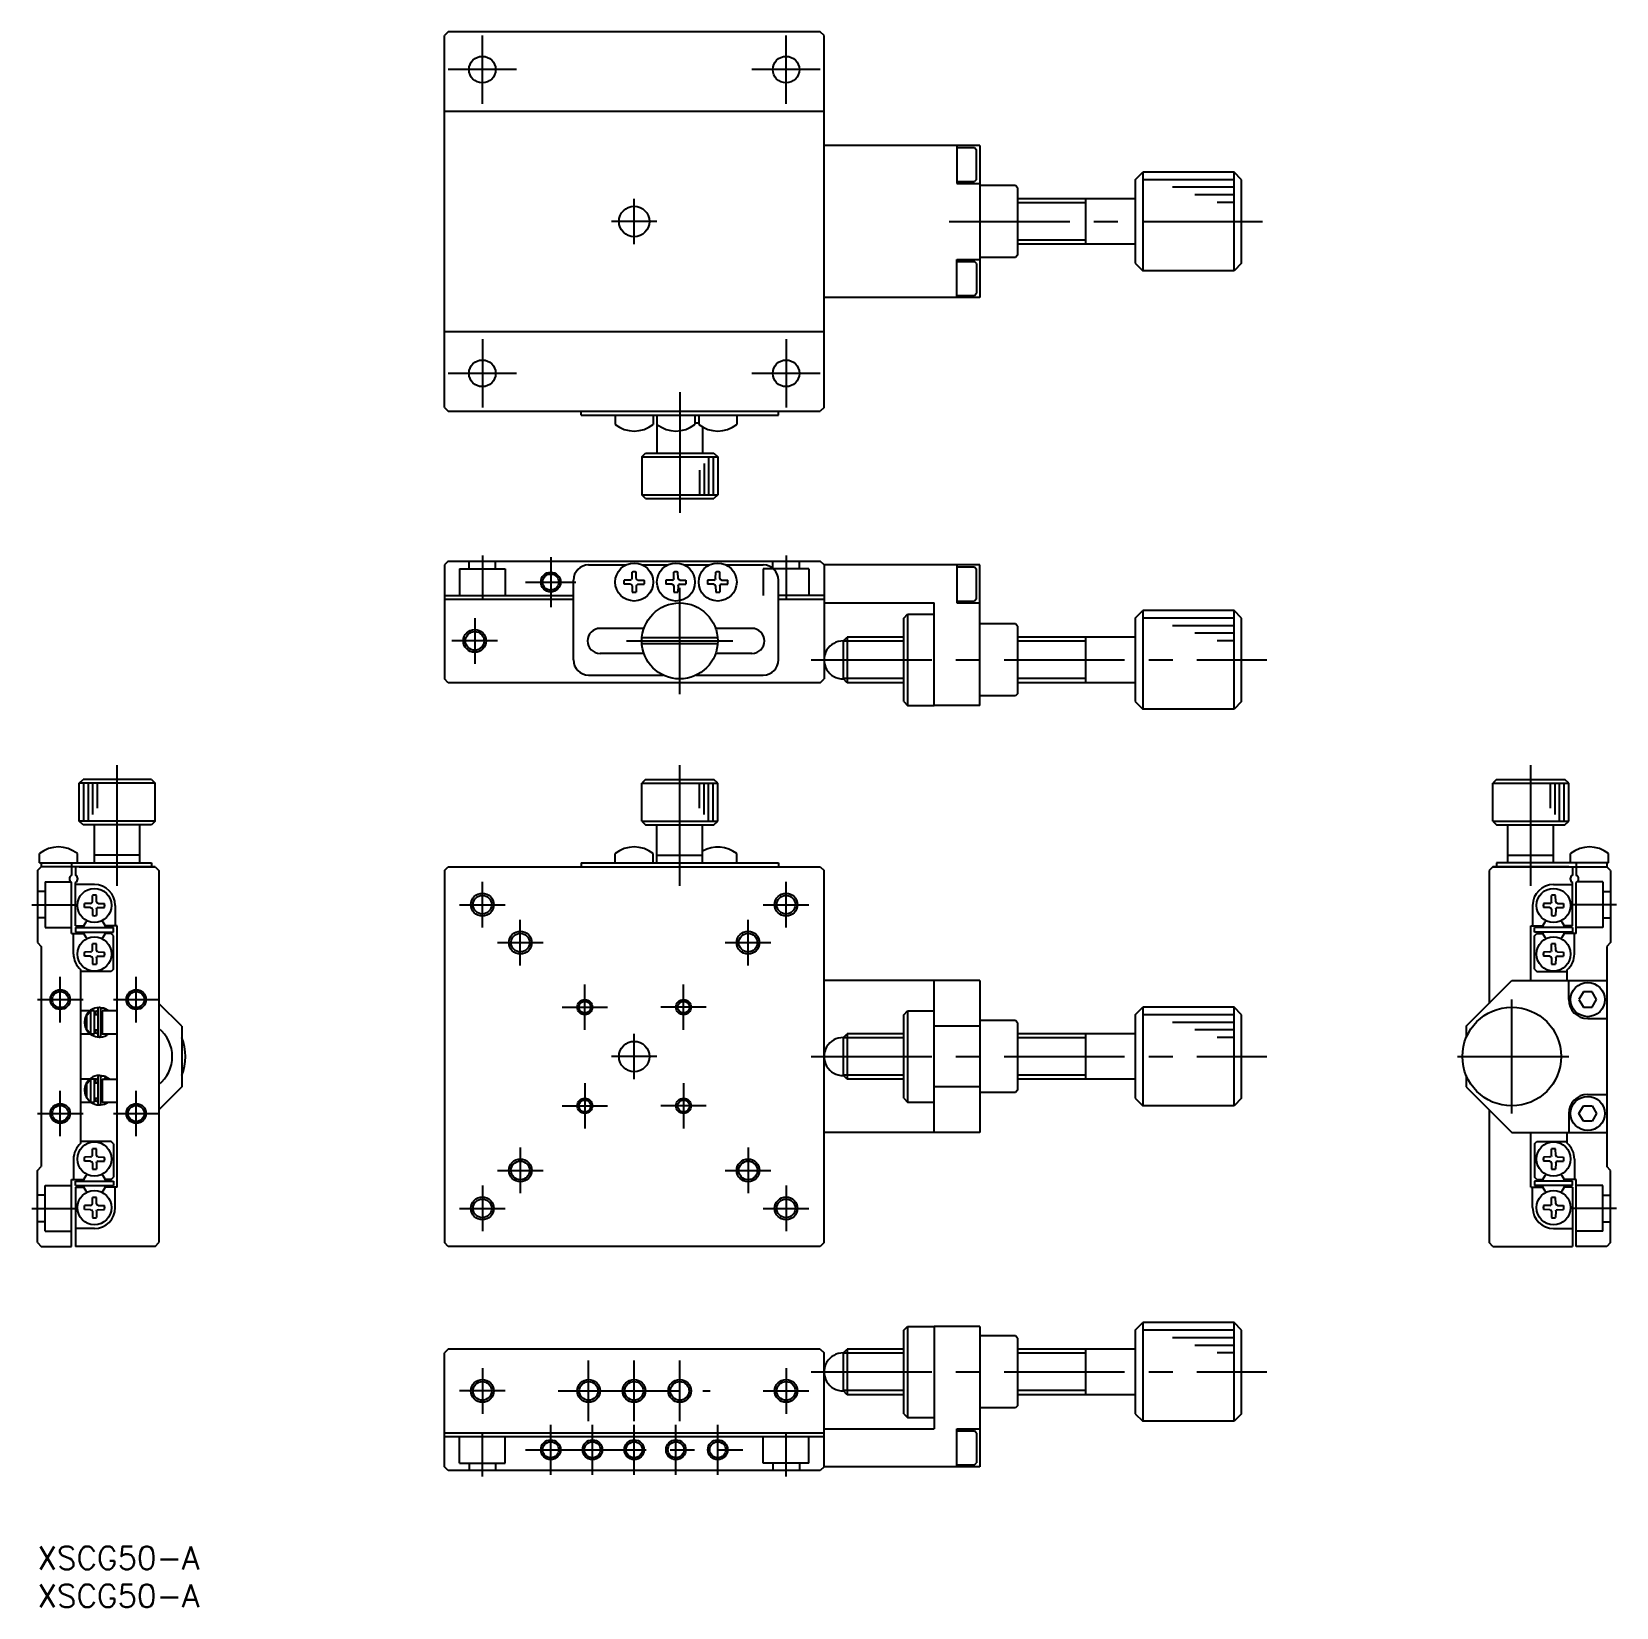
# Model space of a CAD drawing. Extents: x -1 to 208, y -8 to 200.
import ezdxf

# ---------------------------------------------------------------- set-up
doc = ezdxf.new("R2010")
doc.units = 0
doc.header["$LTSCALE"] = 0.5
doc.linetypes.add('CENTER', pattern=[50.8, 31.75, -6.35, 6.35, -6.35])
doc.linetypes.add('DASHED', pattern=[19.05, 12.7, -6.35])
for name, color, linetype in [('MSM_CENTER', 1, 'CENTER'), ('MSM_CONTINUOUS', 7, 'CONTINUOUS'), ('MSM_DASHED', 4, 'DASHED'), ('MSM_NARROW', 5, 'CONTINUOUS'), ('MSM_PART_NUMBER', 7, 'CONTINUOUS')]:
    doc.layers.add(name, color=color, linetype=linetype)
doc.styles.get("Standard").update_dxf_attribs({"font": 'txt.shx', "height": 3, "bigfont": 'bigfont.shx'})

# ---------------------------------------------------------------- blocks, each defined once
blk = doc.blocks.new('*U2')
at = {"layer": 'MSM_PART_NUMBER'}
blk.add_text('XSCG50-A', height=3, dxfattribs=at).set_placement((0, -3))
blk = doc.blocks.new('*U3')
at = {"layer": 'MSM_PART_NUMBER'}
blk.add_text('XSCG50-A', height=3, dxfattribs=at).set_placement((0, -8))

msp = doc.modelspace()

# ---------------------------------------------------------------- linework, layer by layer
at = {"layer": 'MSM_CENTER'}
for p, q in [((58.59, 190.02), (58.59, 199.02)), ((98.59, 190.02), (98.59, 199.02)), ((63.09, 194.52), (54.09, 194.52)), ((103.09, 194.52), (94.09, 194.52)), ((78.59, 171.52), (78.59, 177.52)), ((81.59, 174.52), (75.59, 174.52)), ((120.08, 174.52), (161.9, 174.52)), ((58.59, 159.02), (58.59, 150.02)), ((98.59, 159.02), (98.59, 150.02)), ((63.09, 154.52), (54.09, 154.52)), ((103.09, 154.52), (94.09, 154.52)), ((84.59, 152.04), (84.59, 134.15)), ((58.59, 130.54), (58.59, 124.79)), ((67.59, 130.33), (67.59, 123.73)), ((98.59, 130.54), (98.59, 124.79)), ((64.29, 127.03), (70.89, 127.03)), ((84.59, 112.28), (84.59, 126.28)), ((57.59, 122.28), (57.59, 116.28)), ((60.59, 119.28), (54.59, 119.28)), ((77.59, 119.28), (91.59, 119.28)), ((101.9, 116.78), (161.9, 116.78)), ((10.5, 87.02), (10.5, 104.91)), ((84.59, 87.02), (84.59, 104.91)), ((196.67, 87.02), (196.67, 104.91)), ((58.59, 81.54), (58.59, 87.54)), ((98.59, 81.54), (98.59, 87.54)), ((-0.76, 84.54), (4.98, 84.54)), ((55.59, 84.54), (61.59, 84.54)), ((95.59, 84.54), (101.59, 84.54)), ((207.94, 84.54), (202.19, 84.54)), ((63.59, 76.54), (63.59, 82.54)), ((93.59, 76.54), (93.59, 82.54)), ((60.59, 79.54), (66.59, 79.54)), ((90.59, 79.54), (96.59, 79.54)), ((3, 69.04), (3, 75.04)), ((13, 69.04), (13, 75.04)), ((72.09, 68.04), (72.09, 74.04)), ((85.09, 68.04), (85.09, 74.04)), ((0, 72.04), (6, 72.04)), ((10, 72.04), (16, 72.04)), ((69.09, 71.04), (75.09, 71.04)), ((88.09, 71.04), (82.09, 71.04)), ((194.17, 57.02), (194.17, 72.07)), ((78.59, 61.54), (78.59, 67.54)), ((81.59, 64.54), (75.59, 64.54)), ((101.9, 64.54), (161.9, 64.54)), ((187.03, 64.54), (201.68, 64.54)), ((72.09, 61.04), (72.09, 55.04)), ((85.09, 61.04), (85.09, 55.04)), ((3, 54.04), (3, 60.04)), ((13, 54.04), (13, 60.04)), ((0, 57.04), (6, 57.04)), ((10, 57.04), (16, 57.04)), ((69.09, 58.04), (75.09, 58.04)), ((88.09, 58.04), (82.09, 58.04)), ((63.59, 52.54), (63.59, 46.54)), ((93.59, 52.54), (93.59, 46.54)), ((60.59, 49.54), (66.59, 49.54)), ((90.59, 49.54), (96.59, 49.54)), ((58.59, 47.54), (58.59, 41.54)), ((98.59, 47.54), (98.59, 41.54)), ((-0.76, 44.54), (4.98, 44.54)), ((55.59, 44.54), (61.59, 44.54)), ((95.59, 44.54), (101.59, 44.54)), ((207.94, 44.54), (202.19, 44.54)), ((58.59, 23.5), (58.59, 17.5)), ((72.59, 16.5), (72.59, 24.5)), ((78.59, 16.5), (78.59, 24.5)), ((84.59, 16.5), (84.59, 24.5)), ((98.59, 23.5), (98.59, 17.5)), ((101.9, 23), (161.9, 23)), ((61.59, 20.5), (55.59, 20.5)), ((68.59, 20.5), (88.59, 20.5)), ((95.59, 20.5), (101.59, 20.5)), ((58.59, 9.24), (58.59, 14.98)), ((67.59, 9.45), (67.59, 16.05)), ((73.09, 9.45), (73.09, 16.05)), ((78.59, 9.45), (78.59, 16.05)), ((84.09, 9.45), (84.09, 16.05)), ((89.59, 9.45), (89.59, 16.05)), ((98.59, 9.24), (98.59, 14.98)), ((64.29, 12.75), (92.89, 12.75))]:
    msp.add_line(p, q, dxfattribs=at)
at = {"layer": 'MSM_CONTINUOUS'}
for p, q in [((54.09, 199.52), (53.59, 199.02)), ((53.59, 150.02), (53.59, 199.02)), ((103.09, 199.52), (54.09, 199.52)), ((103.59, 199.02), (103.09, 199.52)), ((103.59, 150.02), (103.59, 199.02)), ((103.59, 189.02), (53.59, 189.02)), ((124.09, 184.52), (103.59, 184.52)), ((121.09, 184.52), (121.09, 179.52)), ((121.09, 184.27), (123.39, 184.27)), ((123.39, 184.27), (123.69, 183.97)), ((123.69, 180.07), (123.69, 183.97)), ((124.09, 184.52), (124.09, 164.52)), ((121.09, 179.77), (123.39, 179.77)), ((121.09, 179.52), (124.09, 179.52)), ((123.69, 180.07), (123.39, 179.77)), ((144.59, 180.02), (145.59, 181.02)), ((144.59, 180.02), (144.59, 169.02)), ((157.59, 181.02), (145.59, 181.02)), ((145.59, 181.02), (145.59, 168.02)), ((157.59, 168.02), (157.59, 181.02)), ((158.59, 180.02), (157.59, 181.02)), ((158.59, 169.02), (158.59, 180.02)), ((128.79, 179.27), (124.09, 179.27)), ((129.09, 178.97), (128.79, 179.27)), ((129.09, 178.97), (129.09, 170.07)), ((144.59, 177.52), (129.09, 177.52)), ((138.09, 171.52), (138.09, 177.52)), ((144.59, 171.52), (129.09, 171.52)), ((121.09, 164.52), (121.09, 169.52)), ((121.09, 169.52), (124.09, 169.52)), ((121.09, 169.27), (123.39, 169.27)), ((123.69, 168.97), (123.39, 169.27)), ((128.79, 169.77), (124.09, 169.77)), ((129.09, 170.07), (128.79, 169.77)), ((123.69, 168.97), (123.69, 165.07)), ((144.59, 169.02), (145.59, 168.02)), ((157.59, 168.02), (145.59, 168.02)), ((158.59, 169.02), (157.59, 168.02)), ((123.39, 164.77), (123.69, 165.07)), ((124.09, 164.52), (103.59, 164.52)), ((121.09, 164.77), (123.39, 164.77)), ((53.59, 160.02), (103.59, 160.02)), ((53.59, 150.02), (54.09, 149.52)), ((54.09, 149.52), (103.09, 149.52)), ((71.59, 149.02), (71.59, 149.52)), ((71.59, 149.02), (97.59, 149.02)), ((76.09, 149.02), (76.09, 147.79)), ((81.09, 149.02), (81.09, 147.79)), ((81.59, 149.02), (81.59, 144.02)), ((81.59, 149.02), (81.59, 147.79)), ((86.59, 149.02), (86.59, 147.79)), ((87.09, 149.02), (87.09, 147.79)), ((92.09, 149.02), (92.09, 147.79)), ((97.59, 149.02), (97.59, 149.52)), ((103.59, 150.02), (103.09, 149.52)), ((86.59, 148.02), (87.09, 148.02)), ((87.59, 147.45), (87.59, 144.02)), ((79.59, 143.52), (80.09, 144.02)), ((80.09, 144.02), (89.09, 144.02)), ((89.09, 144.02), (89.59, 143.52)), ((79.59, 143.52), (79.59, 138.52)), ((79.59, 143.52), (89.59, 143.52)), ((89.59, 143.52), (89.59, 138.52)), ((79.59, 138.52), (89.59, 138.52)), ((80.09, 138.02), (79.59, 138.52)), ((80.09, 138.02), (89.09, 138.02)), ((89.59, 138.52), (89.09, 138.02)), ((54.09, 129.78), (53.59, 129.28)), ((54.09, 129.78), (103.07, 129.78)), ((103.59, 129.28), (103.09, 129.78)), ((53.59, 129.28), (53.59, 114.28)), ((72.59, 129.28), (77.5, 129.28)), ((78.09, 127.3), (78.25, 127.37)), ((78.31, 127.51), (78.25, 127.37)), ((78.31, 127.51), (78.33, 128.35)), ((78.86, 127.51), (78.85, 128.35)), ((78.86, 127.51), (78.92, 127.37)), ((79.09, 127.3), (78.92, 127.37)), ((79.68, 129.28), (83, 129.28)), ((83.59, 127.3), (83.75, 127.37)), ((83.81, 127.51), (83.75, 127.37)), ((83.81, 127.51), (83.83, 128.35)), ((84.36, 127.51), (84.35, 128.35)), ((84.36, 127.51), (84.42, 127.37)), ((84.59, 127.3), (84.42, 127.37)), ((85.18, 129.28), (88.5, 129.28)), ((89.09, 127.3), (89.25, 127.37)), ((89.31, 127.51), (89.25, 127.37)), ((89.31, 127.51), (89.33, 128.35)), ((89.86, 127.51), (89.85, 128.35)), ((89.86, 127.51), (89.92, 127.37)), ((90.09, 127.3), (89.92, 127.37)), ((90.68, 129.28), (95.59, 129.28)), ((124.09, 129.28), (103.59, 129.28)), ((103.59, 129.28), (103.59, 114.28)), ((121.09, 129.28), (121.09, 124.28)), ((121.09, 129.03), (123.39, 129.03)), ((123.39, 129.03), (123.69, 128.73)), ((123.69, 124.83), (123.69, 128.73)), ((124.09, 110.78), (124.09, 129.28)), ((53.59, 125.28), (70.59, 125.28)), ((70.59, 116.78), (70.59, 127.28)), ((78.09, 127.3), (77.26, 127.29)), ((78.09, 126.75), (77.26, 126.77)), ((78.09, 126.75), (78.25, 126.68)), ((78.31, 126.54), (78.25, 126.68)), ((78.31, 126.54), (78.33, 125.7)), ((78.86, 126.54), (78.85, 125.7)), ((78.86, 126.54), (78.92, 126.68)), ((79.09, 126.75), (78.92, 126.68)), ((79.09, 127.3), (79.91, 127.29)), ((79.09, 126.75), (79.91, 126.77)), ((83.59, 127.3), (82.76, 127.29)), ((83.59, 126.75), (82.76, 126.77)), ((83.59, 126.75), (83.75, 126.68)), ((83.81, 126.54), (83.75, 126.68)), ((83.81, 126.54), (83.83, 125.7)), ((84.36, 126.54), (84.35, 125.7)), ((84.36, 126.54), (84.42, 126.68)), ((84.59, 126.75), (84.42, 126.68)), ((84.59, 127.3), (85.41, 127.29)), ((84.59, 126.75), (85.41, 126.77)), ((89.09, 127.3), (88.26, 127.29)), ((89.09, 126.75), (88.26, 126.77)), ((89.09, 126.75), (89.25, 126.68)), ((89.31, 126.54), (89.25, 126.68)), ((89.31, 126.54), (89.33, 125.7)), ((89.86, 126.54), (89.85, 125.7)), ((89.86, 126.54), (89.92, 126.68)), ((90.09, 126.75), (89.92, 126.68)), ((90.09, 127.3), (90.91, 127.29)), ((90.09, 126.75), (90.91, 126.77)), ((97.59, 116.78), (97.59, 127.28)), ((103.59, 125.28), (97.59, 125.28)), ((53.59, 124.78), (70.59, 124.78)), ((97.59, 124.78), (103.59, 124.78)), ((103.59, 124.28), (118.09, 124.28)), ((118.09, 110.78), (118.09, 124.28)), ((121.09, 124.53), (123.39, 124.53)), ((121.09, 124.28), (124.09, 124.28)), ((123.69, 124.83), (123.39, 124.53)), ((144.59, 122.28), (145.59, 123.28)), ((157.59, 123.28), (145.59, 123.28)), ((145.59, 123.28), (145.59, 110.28)), ((157.59, 110.28), (157.59, 123.28)), ((158.59, 122.28), (157.59, 123.28)), ((114.09, 122.28), (114.59, 122.78)), ((114.09, 111.28), (114.09, 122.28)), ((114.59, 122.78), (114.59, 110.78)), ((114.59, 122.78), (118.09, 122.78)), ((128.79, 121.53), (124.09, 121.53)), ((129.09, 121.23), (128.79, 121.53)), ((129.09, 121.23), (129.09, 112.33)), ((144.59, 122.28), (144.59, 111.28)), ((158.59, 111.28), (158.59, 122.28)), ((79.94, 120.93), (74.09, 120.93)), ((89.57, 119.68), (79.6, 119.68)), ((94.09, 120.93), (89.23, 120.93)), ((106.09, 119.23), (106.63, 119.78)), ((106.09, 119.23), (106.09, 114.32)), ((106.63, 119.78), (106.63, 113.78)), ((114.09, 119.78), (106.63, 119.78)), ((144.59, 119.78), (129.09, 119.78)), ((138.09, 113.78), (138.09, 119.78)), ((79.8, 117.63), (74.09, 117.63)), ((89.57, 118.88), (79.6, 118.88)), ((94.09, 117.63), (89.37, 117.63)), ((54.09, 113.78), (53.59, 114.28)), ((103.09, 113.78), (54.09, 113.78)), ((72.59, 114.78), (82.41, 114.78)), ((86.77, 114.78), (95.59, 114.78)), ((103.09, 113.78), (103.59, 114.28)), ((106.63, 113.78), (106.09, 114.32)), ((114.09, 113.78), (106.63, 113.78)), ((144.59, 113.78), (129.09, 113.78)), ((114.09, 111.28), (114.59, 110.78)), ((114.59, 110.78), (118.09, 110.78)), ((124.09, 110.78), (118.09, 110.78)), ((128.79, 112.03), (124.09, 112.03)), ((129.09, 112.33), (128.79, 112.03)), ((144.59, 111.28), (145.59, 110.28)), ((158.59, 111.28), (157.59, 110.28)), ((157.59, 110.28), (145.59, 110.28)), ((5.5, 100.54), (6, 101.04)), ((15.5, 100.54), (5.5, 100.54)), ((5.5, 95.54), (5.5, 100.54)), ((15, 101.04), (6, 101.04)), ((15, 101.04), (15.5, 100.54)), ((15.5, 95.54), (15.5, 100.54)), ((80.09, 101.04), (79.59, 100.54)), ((79.59, 100.54), (89.59, 100.54)), ((79.59, 95.54), (79.59, 100.54)), ((80.09, 101.04), (89.09, 101.04)), ((89.59, 100.54), (89.09, 101.04)), ((89.59, 95.54), (89.59, 100.54)), ((192.17, 101.04), (191.67, 100.54)), ((191.67, 100.54), (201.67, 100.54)), ((191.67, 95.54), (191.67, 100.54)), ((192.17, 101.04), (201.17, 101.04)), ((201.67, 100.54), (201.17, 101.04)), ((201.67, 95.54), (201.67, 100.54)), ((15.5, 95.54), (5.5, 95.54)), ((6, 95.04), (5.5, 95.54)), ((15, 95.04), (6, 95.04)), ((7.5, 90.04), (7.5, 95.04)), ((13.5, 90.04), (13.5, 95.04)), ((15.5, 95.54), (15, 95.04)), ((79.59, 95.54), (89.59, 95.54)), ((79.59, 95.54), (80.09, 95.04)), ((80.09, 95.04), (89.09, 95.04)), ((81.59, 90.04), (81.59, 95.04)), ((87.59, 90.04), (87.59, 95.04)), ((89.09, 95.04), (89.59, 95.54)), ((191.67, 95.54), (201.67, 95.54)), ((191.67, 95.54), (192.17, 95.04)), ((192.17, 95.04), (201.17, 95.04)), ((193.67, 90.04), (193.67, 95.04)), ((199.67, 90.04), (199.67, 95.04)), ((201.17, 95.04), (201.67, 95.54)), ((0.25, 90.04), (0.25, 91.26)), ((0.25, 90.04), (15, 90.04)), ((0.5, 90.04), (0.5, 89.54)), ((4.5, 90.04), (4.5, 88.4)), ((5.25, 90.04), (5.25, 91.26)), ((13.5, 91.04), (7.5, 91.04)), ((15, 90.04), (15, 89.54)), ((71.59, 90.04), (97.59, 90.04)), ((71.59, 90.04), (71.59, 89.54)), ((76.09, 90.04), (76.09, 91.26)), ((81.09, 90.04), (81.09, 91.26)), ((81.59, 91.04), (87.59, 91.04)), ((92.09, 90.04), (92.09, 91.26)), ((97.59, 90.04), (97.59, 89.54)), ((206.92, 90.04), (192.17, 90.04)), ((192.17, 90.04), (192.17, 89.54)), ((193.67, 91.04), (199.67, 91.04)), ((201.92, 90.04), (201.92, 91.26)), ((202.67, 90.04), (202.67, 88.4)), ((206.67, 90.04), (206.67, 89.54)), ((206.92, 90.04), (206.92, 91.26)), ((0, 89.04), (0.5, 89.54)), ((0, 89.04), (0, 79.54)), ((4.5, 89.54), (0.5, 89.54)), ((15.5, 89.54), (4.5, 89.54)), ((5, 89.54), (5, 88.4)), ((5.5, 89.54), (15.5, 89.54)), ((15.5, 89.54), (16, 89.04)), ((16, 89.04), (16, 40.04)), ((53.59, 89.04), (54.09, 89.54)), ((53.59, 89.04), (53.59, 40.04)), ((54.09, 89.54), (103.09, 89.54)), ((103.09, 89.54), (103.59, 89.04)), ((103.59, 40.04), (103.59, 89.04)), ((191.67, 89.54), (191.17, 89.04)), ((191.17, 89.04), (191.17, 71.54)), ((191.67, 89.54), (202.67, 89.54)), ((201.67, 89.54), (191.67, 89.54)), ((202.17, 89.54), (202.17, 88.4)), ((202.67, 89.54), (206.67, 89.54)), ((207.17, 89.04), (206.67, 89.54)), ((207.17, 89.04), (207.17, 79.54)), ((4.5, 80.74), (4.5, 87.48)), ((5, 81.74), (5, 87.48)), ((7.5, 87.19), (5, 87.19)), ((7.23, 84.92), (7.24, 85.77)), ((7.77, 84.92), (7.76, 85.77)), ((199.4, 84.92), (199.41, 85.77)), ((199.67, 87.19), (202.17, 87.19)), ((199.95, 84.92), (199.93, 85.77)), ((202.17, 81.74), (202.17, 87.48)), ((202.67, 80.74), (202.67, 87.48)), ((7, 84.71), (6.18, 84.7)), ((7, 84.17), (6.18, 84.18)), ((7, 84.71), (7.17, 84.79)), ((7, 84.17), (7.17, 84.09)), ((7.23, 84.92), (7.17, 84.79)), ((7.23, 83.96), (7.17, 84.09)), ((7.23, 83.96), (7.24, 83.12)), ((7.77, 83.96), (7.76, 83.12)), ((7.77, 84.92), (7.83, 84.79)), ((7.77, 83.96), (7.83, 84.09)), ((8, 84.71), (7.83, 84.79)), ((8, 84.17), (7.83, 84.09)), ((8, 84.71), (8.82, 84.7)), ((8, 84.17), (8.82, 84.18)), ((10.25, 84.44), (10.25, 81.74)), ((196.92, 84.44), (196.92, 81.74)), ((199.18, 84.71), (198.35, 84.7)), ((199.18, 84.17), (198.35, 84.18)), ((199.18, 84.71), (199.34, 84.79)), ((199.18, 84.17), (199.34, 84.09)), ((199.4, 84.92), (199.34, 84.79)), ((199.4, 83.96), (199.34, 84.09)), ((199.4, 83.96), (199.41, 83.12)), ((199.95, 83.96), (199.93, 83.12)), ((199.95, 84.92), (200.01, 84.79)), ((199.95, 83.96), (200.01, 84.09)), ((200.17, 84.71), (200.01, 84.79)), ((200.17, 84.17), (200.01, 84.09)), ((200.17, 84.71), (201, 84.7)), ((200.17, 84.17), (201, 84.18)), ((5, 81.74), (6.09, 81.74)), ((5, 81.54), (10, 81.54)), ((5, 81.54), (5, 80.94)), ((10.5, 81.74), (8.91, 81.74)), ((10, 80.94), (10, 81.54)), ((10.5, 47.34), (10.5, 81.74)), ((196.67, 74.54), (196.67, 81.74)), ((196.67, 81.74), (198.26, 81.74)), ((202.17, 81.54), (197.17, 81.54)), ((197.17, 80.94), (197.17, 81.54)), ((202.17, 81.74), (201.09, 81.74)), ((202.17, 81.54), (202.17, 80.94)), ((0, 79.54), (0.5, 79.04)), ((4.5, 80.74), (6.09, 80.74)), ((4.75, 78.04), (4.75, 80.74)), ((5, 80.94), (10, 80.94)), ((7.23, 78.52), (7.24, 79.37)), ((7.77, 78.52), (7.76, 79.37)), ((9.7, 80.74), (8.91, 80.74)), ((10, 80.44), (9.7, 80.74)), ((10, 76.04), (10, 80.44)), ((202.17, 80.94), (197.17, 80.94)), ((197.17, 80.44), (197.47, 80.74)), ((197.17, 76.04), (197.17, 80.44)), ((197.47, 80.74), (198.26, 80.74)), ((199.4, 78.52), (199.41, 79.37)), ((199.95, 78.52), (199.93, 79.37)), ((202.67, 80.74), (201.09, 80.74)), ((202.42, 78.04), (202.42, 80.74)), ((207.17, 79.54), (206.67, 79.04)), ((0.5, 79.04), (0.5, 50.04)), ((7, 78.31), (6.18, 78.3)), ((7, 77.77), (6.18, 77.78)), ((7, 78.31), (7.17, 78.39)), ((7, 77.77), (7.17, 77.69)), ((7.23, 78.52), (7.17, 78.39)), ((7.23, 77.56), (7.17, 77.69)), ((7.23, 77.56), (7.24, 76.72)), ((7.77, 77.56), (7.76, 76.72)), ((7.77, 78.52), (7.83, 78.39)), ((7.77, 77.56), (7.83, 77.69)), ((8, 78.31), (7.83, 78.39)), ((8, 77.77), (7.83, 77.69)), ((8, 78.31), (8.82, 78.3)), ((8, 77.77), (8.82, 77.78)), ((199.18, 78.31), (198.35, 78.3)), ((199.18, 77.77), (198.35, 77.78)), ((199.18, 78.31), (199.34, 78.39)), ((199.18, 77.77), (199.34, 77.69)), ((199.4, 78.52), (199.34, 78.39)), ((199.4, 77.56), (199.34, 77.69)), ((199.4, 77.56), (199.41, 76.72)), ((199.95, 77.56), (199.93, 76.72)), ((199.95, 78.52), (200.01, 78.39)), ((199.95, 77.56), (200.01, 77.69)), ((200.17, 78.31), (200.01, 78.39)), ((200.17, 77.77), (200.01, 77.69)), ((200.17, 78.31), (201, 78.3)), ((200.17, 77.77), (201, 77.78)), ((206.67, 79.04), (206.67, 50.04)), ((5.7, 53.12), (5.7, 75.96)), ((9.7, 75.74), (5.7, 75.74)), ((10, 76.04), (9.7, 75.74)), ((197.17, 76.04), (197.47, 75.74)), ((197.47, 75.74), (201.47, 75.74)), ((201.47, 74.54), (201.47, 75.96)), ((124.09, 74.54), (103.59, 74.54)), ((118.09, 54.54), (118.09, 74.54)), ((124.09, 74.54), (124.09, 54.54)), ((188.17, 68.54), (194.17, 74.54)), ((194.17, 74.54), (206.67, 74.54)), ((201.67, 72.04), (201.67, 74.54)), ((8.92, 70.84), (8.18, 71)), ((19, 68.54), (16, 71.54)), ((144.59, 70.04), (145.59, 71.04)), ((157.59, 71.04), (145.59, 71.04)), ((145.59, 71.04), (145.59, 58.04)), ((157.59, 58.04), (157.59, 71.04)), ((158.59, 70.04), (157.59, 71.04)), ((203.6, 73.04), (203.02, 72.04)), ((203.02, 72.04), (203.6, 71.04)), ((204.75, 73.04), (203.6, 73.04)), ((203.6, 71.04), (204.75, 71.04)), ((205.33, 72.04), (204.75, 73.04)), ((204.75, 71.04), (205.33, 72.04)), ((6.9, 70.54), (5.7, 70.54)), ((6.5, 69.96), (7, 70.49)), ((6.5, 68.12), (6.5, 69.96)), ((7.5, 70.54), (7, 70.54)), ((7, 70.54), (7, 67.54)), ((7.5, 70.46), (7.95, 70.59)), ((7.5, 67.54), (7.5, 70.54)), ((7.95, 70.04), (7.5, 70.04)), ((7.7, 70.04), (7.7, 70.54)), ((7.95, 70.8), (7.95, 67.3)), ((8.38, 70.84), (8.35, 70.83)), ((8.35, 70.83), (8.35, 70.83)), ((8.35, 67.3), (8.35, 70.8)), ((8.35, 70.2), (8.5, 70.46)), ((8.5, 70.04), (8.35, 70.04)), ((8.42, 70.86), (8.38, 70.84)), ((8.45, 70.87), (8.42, 70.86)), ((8.48, 70.88), (8.45, 70.87)), ((8.52, 70.88), (8.48, 70.88)), ((8.5, 70.54), (8.5, 67.54)), ((10.5, 70.54), (8.5, 70.54)), ((8.55, 70.89), (8.52, 70.88)), ((8.58, 70.89), (8.55, 70.89)), ((8.62, 70.9), (8.58, 70.89)), ((8.65, 70.9), (8.62, 70.9)), ((8.69, 70.9), (8.65, 70.9)), ((8.72, 70.89), (8.69, 70.9)), ((8.76, 70.89), (8.72, 70.89)), ((8.79, 70.88), (8.76, 70.89)), ((8.82, 70.87), (8.79, 70.88)), ((8.82, 70.55), (8.81, 70.54)), ((8.86, 70.86), (8.82, 70.87)), ((8.93, 70.84), (8.82, 70.54)), ((8.83, 70.56), (8.82, 70.55)), ((8.84, 70.59), (8.83, 70.58)), ((8.83, 70.58), (8.83, 70.56)), ((8.85, 70.61), (8.84, 70.59)), ((8.86, 70.63), (8.85, 70.62)), ((8.85, 70.62), (8.85, 70.61)), ((8.89, 70.85), (8.86, 70.86)), ((8.87, 70.65), (8.86, 70.63)), ((8.88, 70.68), (8.87, 70.66)), ((8.87, 70.66), (8.87, 70.65)), ((8.89, 70.71), (8.88, 70.69)), ((8.88, 70.69), (8.88, 70.68)), ((8.92, 70.84), (8.89, 70.85)), ((8.9, 70.74), (8.89, 70.72)), ((8.89, 70.72), (8.89, 70.71)), ((8.91, 70.76), (8.9, 70.75)), ((8.9, 70.75), (8.9, 70.74)), ((8.92, 70.79), (8.91, 70.78)), ((8.91, 70.78), (8.91, 70.77)), ((8.91, 70.77), (8.91, 70.76)), ((9.41, 70.54), (8.92, 70.84)), ((8.92, 70.84), (8.93, 70.84)), ((8.92, 70.84), (8.92, 70.84)), ((8.92, 70.84), (8.92, 70.84)), ((8.92, 70.84), (8.92, 70.84)), ((8.92, 70.84), (8.92, 70.83)), ((8.92, 70.83), (8.92, 70.83)), ((8.92, 70.83), (8.92, 70.82)), ((8.92, 70.82), (8.92, 70.81)), ((8.92, 70.81), (8.92, 70.8)), ((8.92, 70.8), (8.92, 70.79)), ((114.09, 70.04), (114.59, 70.54)), ((114.09, 59.04), (114.09, 70.04)), ((114.59, 70.54), (114.59, 58.54)), ((114.59, 70.54), (118.09, 70.54)), ((128.79, 69.29), (124.09, 69.29)), ((129.09, 68.99), (128.79, 69.29)), ((129.09, 68.99), (129.09, 60.09)), ((144.59, 70.04), (144.59, 59.04)), ((158.59, 59.04), (158.59, 70.04)), ((204.17, 69.54), (206.67, 69.54)), ((5.7, 67.54), (6.92, 67.54)), ((7, 67.59), (6.5, 68.12)), ((7, 67.54), (7.5, 67.54)), ((7.5, 68.04), (7.95, 68.04)), ((7.95, 67.51), (7.5, 67.64)), ((7.7, 67.56), (7.7, 68.04)), ((8.17, 67.1), (8.27, 67.1)), ((8.35, 68.04), (8.5, 68.04)), ((8.5, 67.64), (8.35, 67.9)), ((8.51, 67.54), (8.35, 67.51)), ((8.5, 67.54), (10.5, 67.54)), ((8.86, 67.23), (8.92, 67.26)), ((8.92, 67.26), (8.97, 67.28)), ((8.92, 67.26), (8.92, 67.26)), ((8.92, 67.26), (8.92, 67.26)), ((19, 68.54), (19, 60.54)), ((106.09, 67), (106.63, 67.54)), ((106.09, 67), (106.09, 62.08)), ((106.63, 67.54), (106.63, 61.54)), ((114.09, 67.54), (106.63, 67.54)), ((124.09, 68.54), (118.09, 68.54)), ((144.59, 67.54), (129.09, 67.54)), ((138.09, 61.54), (138.09, 67.54)), ((188.17, 68.54), (188.17, 67.04)), ((6.84, 61.54), (5.7, 61.54)), ((6.5, 60.96), (7, 61.49)), ((6.5, 59.12), (6.5, 60.96)), ((7.5, 61.54), (7, 61.54)), ((7, 61.54), (7, 58.54)), ((7.5, 61.51), (7.96, 61.64)), ((7.5, 58.54), (7.5, 61.54)), ((7.96, 61.04), (7.5, 61.04)), ((7.7, 61.54), (7.57, 61.54)), ((7.7, 61.04), (7.7, 61.54)), ((7.96, 61.86), (7.96, 58.36)), ((8.93, 61.9), (8.19, 62.06)), ((8.39, 61.9), (8.36, 61.89)), ((8.36, 61.89), (8.36, 61.89)), ((8.36, 58.36), (8.36, 61.86)), ((8.36, 61.25), (8.5, 61.51)), ((8.5, 61.04), (8.36, 61.04)), ((8.43, 61.91), (8.39, 61.9)), ((8.46, 61.93), (8.43, 61.91)), ((8.49, 61.93), (8.46, 61.93)), ((8.53, 61.94), (8.49, 61.93)), ((8.5, 61.54), (8.5, 58.54)), ((8.5, 61.54), (10.5, 61.54)), ((8.56, 61.95), (8.53, 61.94)), ((8.59, 61.95), (8.56, 61.95)), ((8.63, 61.95), (8.59, 61.95)), ((8.66, 61.95), (8.63, 61.95)), ((8.7, 61.95), (8.66, 61.95)), ((8.73, 61.95), (8.7, 61.95)), ((8.77, 61.95), (8.73, 61.95)), ((8.8, 61.94), (8.77, 61.95)), ((8.8, 61.55), (8.79, 61.55)), ((8.79, 61.55), (8.79, 61.54)), ((8.83, 61.93), (8.8, 61.94)), ((8.94, 61.89), (8.8, 61.54)), ((8.81, 61.57), (8.8, 61.56)), ((8.8, 61.56), (8.8, 61.55)), ((8.82, 61.59), (8.81, 61.58)), ((8.81, 61.58), (8.81, 61.57)), ((8.83, 61.61), (8.82, 61.6)), ((8.82, 61.6), (8.82, 61.59)), ((8.87, 61.92), (8.83, 61.93)), ((8.84, 61.62), (8.83, 61.61)), ((8.85, 61.64), (8.84, 61.63)), ((8.84, 61.63), (8.84, 61.62)), ((8.86, 61.67), (8.85, 61.66)), ((8.85, 61.66), (8.85, 61.64)), ((8.87, 61.69), (8.86, 61.67)), ((8.9, 61.91), (8.87, 61.92)), ((8.88, 61.72), (8.87, 61.7)), ((8.87, 61.7), (8.87, 61.69)), ((8.89, 61.73), (8.88, 61.72)), ((8.9, 61.76), (8.89, 61.74)), ((8.89, 61.74), (8.89, 61.73)), ((8.93, 61.9), (8.9, 61.91)), ((8.91, 61.79), (8.9, 61.77)), ((8.9, 61.77), (8.9, 61.76)), ((8.92, 61.81), (8.91, 61.8)), ((8.91, 61.8), (8.91, 61.79)), ((8.93, 61.85), (8.92, 61.83)), ((8.92, 61.83), (8.92, 61.82)), ((8.92, 61.82), (8.92, 61.81)), ((9.48, 61.54), (8.93, 61.9)), ((8.93, 61.9), (8.93, 61.9)), ((8.93, 61.9), (8.93, 61.9)), ((8.93, 61.9), (8.93, 61.89)), ((8.93, 61.89), (8.94, 61.89)), ((8.93, 61.89), (8.93, 61.89)), ((8.93, 61.89), (8.93, 61.89)), ((8.93, 61.89), (8.93, 61.88)), ((8.93, 61.88), (8.93, 61.87)), ((8.93, 61.87), (8.93, 61.86)), ((8.93, 61.86), (8.93, 61.86)), ((8.93, 61.86), (8.93, 61.85)), ((8.94, 61.89), (8.94, 61.89)), ((19, 60.54), (16, 57.54)), ((106.63, 61.54), (106.09, 62.08)), ((114.09, 61.54), (106.63, 61.54)), ((124.09, 60.54), (118.09, 60.54)), ((144.59, 61.54), (129.09, 61.54)), ((188.17, 62.04), (188.17, 60.54)), ((188.17, 60.54), (194.17, 54.54)), ((5.7, 58.54), (7.5, 58.54)), ((6.48, 59.12), (7, 58.54)), ((7, 58.59), (6.5, 59.12)), ((7.5, 59.04), (7.96, 59.04)), ((7.96, 58.57), (7.5, 58.7)), ((7.7, 58.63), (7.7, 59.04)), ((8.36, 59.04), (8.5, 59.04)), ((8.5, 58.7), (8.36, 58.96)), ((8.5, 58.59), (8.36, 58.57)), ((8.5, 58.54), (10.5, 58.54)), ((114.09, 59.04), (114.59, 58.54)), ((114.59, 58.54), (118.09, 58.54)), ((128.79, 59.79), (124.09, 59.79)), ((129.09, 60.09), (128.79, 59.79)), ((144.59, 59.04), (145.59, 58.04)), ((158.59, 59.04), (157.59, 58.04)), ((204.17, 59.54), (206.67, 59.54)), ((8.18, 58.16), (8.29, 58.16)), ((8.87, 58.29), (8.93, 58.31)), ((8.93, 58.31), (8.98, 58.34)), ((8.93, 58.31), (8.93, 58.31)), ((8.93, 58.31), (8.93, 58.31)), ((157.59, 58.04), (145.59, 58.04)), ((191.17, 57.54), (191.17, 40.04)), ((201.67, 57.04), (201.67, 54.54)), ((203.02, 57.04), (203.6, 58.04)), ((203.6, 56.04), (203.02, 57.04)), ((203.6, 58.04), (204.75, 58.04)), ((204.75, 58.04), (205.33, 57.04)), ((205.33, 57.04), (204.75, 56.04)), ((124.09, 54.54), (103.59, 54.54)), ((194.17, 54.54), (206.67, 54.54)), ((196.67, 47.34), (196.67, 54.54)), ((201.47, 53.12), (201.47, 54.54)), ((204.75, 56.04), (203.6, 56.04)), ((9.7, 53.34), (5.7, 53.34)), ((7.23, 51.52), (7.24, 52.37)), ((7.77, 51.52), (7.76, 52.37)), ((10, 53.04), (9.7, 53.34)), ((10, 53.04), (10, 48.64)), ((197.17, 53.04), (197.47, 53.34)), ((197.17, 53.04), (197.17, 48.64)), ((197.47, 53.34), (201.47, 53.34)), ((199.4, 51.52), (199.41, 52.37)), ((199.95, 51.52), (199.93, 52.37)), ((4.75, 51.04), (4.75, 48.34)), ((7, 51.31), (6.18, 51.3)), ((7, 50.77), (6.18, 50.78)), ((7, 51.31), (7.17, 51.39)), ((7, 50.77), (7.17, 50.69)), ((7.23, 51.52), (7.17, 51.39)), ((7.23, 50.56), (7.17, 50.69)), ((7.23, 50.56), (7.24, 49.72)), ((7.77, 50.56), (7.76, 49.72)), ((7.77, 51.52), (7.83, 51.39)), ((7.77, 50.56), (7.83, 50.69)), ((8, 51.31), (7.83, 51.39)), ((8, 50.77), (7.83, 50.69)), ((8, 51.31), (8.82, 51.3)), ((8, 50.77), (8.82, 50.78)), ((199.18, 51.31), (198.35, 51.3)), ((199.18, 50.77), (198.35, 50.78)), ((199.18, 51.31), (199.34, 51.39)), ((199.18, 50.77), (199.34, 50.69)), ((199.4, 51.52), (199.34, 51.39)), ((199.4, 50.56), (199.34, 50.69)), ((199.4, 50.56), (199.41, 49.72)), ((199.95, 50.56), (199.93, 49.72)), ((199.95, 51.52), (200.01, 51.39)), ((199.95, 50.56), (200.01, 50.69)), ((200.17, 51.31), (200.01, 51.39)), ((200.17, 50.77), (200.01, 50.69)), ((200.17, 51.31), (201, 51.3)), ((200.17, 50.77), (201, 50.78)), ((202.42, 51.04), (202.42, 48.34)), ((0, 49.54), (0.5, 50.04)), ((0, 40.04), (0, 49.54)), ((4.5, 39.54), (4.5, 48.34)), ((4.5, 48.34), (6.09, 48.34)), ((5, 48.14), (10, 48.14)), ((5, 47.54), (5, 48.14)), ((9.7, 48.34), (8.91, 48.34)), ((9.7, 48.34), (10, 48.64)), ((10, 48.14), (10, 47.54)), ((197.47, 48.34), (197.17, 48.64)), ((202.17, 48.14), (197.17, 48.14)), ((197.17, 48.14), (197.17, 47.54)), ((197.47, 48.34), (198.26, 48.34)), ((202.67, 48.34), (201.09, 48.34)), ((202.17, 47.54), (202.17, 48.14)), ((202.67, 39.54), (202.67, 48.34)), ((207.17, 49.54), (206.67, 50.04)), ((207.17, 40.04), (207.17, 49.54)), ((5, 47.54), (10, 47.54)), ((5, 47.34), (5, 39.54)), ((5, 47.34), (6.09, 47.34)), ((7.23, 45.12), (7.24, 45.97)), ((7.77, 45.12), (7.76, 45.97)), ((10.5, 47.34), (8.91, 47.34)), ((10.25, 44.64), (10.25, 47.34)), ((196.67, 47.34), (198.26, 47.34)), ((196.92, 44.64), (196.92, 47.34)), ((202.17, 47.54), (197.17, 47.54)), ((199.4, 45.12), (199.41, 45.97)), ((199.95, 45.12), (199.93, 45.97)), ((202.17, 47.34), (201.09, 47.34)), ((202.17, 47.34), (202.17, 39.54)), ((7, 44.91), (6.18, 44.9)), ((7, 44.37), (6.18, 44.38)), ((7, 44.91), (7.17, 44.99)), ((7, 44.37), (7.17, 44.29)), ((7.23, 45.12), (7.17, 44.99)), ((7.23, 44.16), (7.17, 44.29)), ((7.23, 44.16), (7.24, 43.32)), ((7.77, 44.16), (7.76, 43.32)), ((7.77, 45.12), (7.83, 44.99)), ((7.77, 44.16), (7.83, 44.29)), ((8, 44.91), (7.83, 44.99)), ((8, 44.37), (7.83, 44.29)), ((8, 44.91), (8.82, 44.9)), ((8, 44.37), (8.82, 44.38)), ((199.18, 44.91), (198.35, 44.9)), ((199.18, 44.37), (198.35, 44.38)), ((199.18, 44.91), (199.34, 44.99)), ((199.18, 44.37), (199.34, 44.29)), ((199.4, 45.12), (199.34, 44.99)), ((199.4, 44.16), (199.34, 44.29)), ((199.4, 44.16), (199.41, 43.32)), ((199.95, 44.16), (199.93, 43.32)), ((199.95, 45.12), (200.01, 44.99)), ((199.95, 44.16), (200.01, 44.29)), ((200.17, 44.91), (200.01, 44.99)), ((200.17, 44.37), (200.01, 44.29)), ((200.17, 44.91), (201, 44.9)), ((200.17, 44.37), (201, 44.38)), ((7.5, 41.89), (5, 41.89)), ((199.67, 41.89), (202.17, 41.89)), ((0, 40.04), (0.5, 39.54)), ((15.5, 39.54), (16, 40.04)), ((54.09, 39.54), (53.59, 40.04)), ((103.59, 40.04), (103.09, 39.54)), ((191.67, 39.54), (191.17, 40.04)), ((207.17, 40.04), (206.67, 39.54)), ((0.5, 39.54), (4.5, 39.54)), ((15.5, 39.54), (5, 39.54)), ((103.09, 39.54), (54.09, 39.54)), ((191.67, 39.54), (202.17, 39.54)), ((206.67, 39.54), (202.67, 39.54)), ((144.59, 28.5), (145.59, 29.5)), ((157.59, 29.5), (145.59, 29.5)), ((145.59, 29.5), (145.59, 16.5)), ((157.59, 16.5), (157.59, 29.5)), ((158.59, 28.5), (157.59, 29.5)), ((114.09, 28.5), (114.59, 29)), ((114.09, 17.5), (114.09, 28.5)), ((114.59, 29), (114.59, 17)), ((114.59, 29), (118.09, 29)), ((118.09, 29), (118.09, 15.5)), ((124.09, 29), (118.09, 29)), ((124.09, 29), (124.09, 10.5)), ((128.79, 27.75), (124.09, 27.75)), ((129.09, 27.45), (128.79, 27.75)), ((129.09, 27.45), (129.09, 18.55)), ((144.59, 28.5), (144.59, 17.5)), ((158.59, 17.5), (158.59, 28.5)), ((54.09, 26), (53.59, 25.5)), ((53.59, 10.5), (53.59, 25.5)), ((103.09, 26), (54.09, 26)), ((103.09, 26), (103.59, 25.5)), ((103.59, 10.5), (103.59, 25.5)), ((106.09, 25.46), (106.63, 26)), ((106.09, 25.46), (106.09, 20.54)), ((106.63, 26), (106.63, 20)), ((114.09, 26), (106.63, 26)), ((144.59, 26), (129.09, 26)), ((138.09, 20), (138.09, 26)), ((106.63, 20), (106.09, 20.54)), ((114.09, 20), (106.63, 20)), ((144.59, 20), (129.09, 20)), ((114.09, 17.5), (114.59, 17)), ((114.59, 17), (118.09, 17)), ((128.79, 18.25), (124.09, 18.25)), ((129.09, 18.55), (128.79, 18.25)), ((144.59, 17.5), (145.59, 16.5)), ((158.59, 17.5), (157.59, 16.5)), ((53.59, 15), (103.59, 15)), ((103.59, 15.5), (118.09, 15.5)), ((121.09, 10.5), (121.09, 15.5)), ((121.09, 15.5), (124.09, 15.5)), ((121.09, 15.25), (123.39, 15.25)), ((123.69, 14.95), (123.39, 15.25)), ((123.69, 14.95), (123.69, 11.05)), ((157.59, 16.5), (145.59, 16.5)), ((53.59, 14.5), (103.59, 14.5)), ((54.09, 10), (53.59, 10.5)), ((54.09, 10), (53.59, 10.5)), ((103.59, 10.5), (103.09, 10)), ((124.09, 10.5), (103.59, 10.5)), ((121.09, 10.75), (123.39, 10.75)), ((123.39, 10.75), (123.69, 11.05)), ((103.09, 10), (54.09, 10))]:
    msp.add_line(p, q, dxfattribs=at)
for centre, radius in [((58.59, 194.52), 1.75), ((98.59, 194.52), 1.75), ((78.59, 174.52), 2), ((58.59, 154.52), 1.75), ((98.59, 154.52), 1.75), ((78.59, 127.03), 2.5), ((84.09, 127.03), 2.5), ((89.59, 127.03), 2.5), ((67.59, 127.03), 1.06), ((84.59, 119.28), 5), ((57.59, 119.28), 1.23), ((7.5, 84.44), 2.25), ((58.59, 84.54), 1.23), ((98.59, 84.54), 1.23), ((199.67, 84.44), 2.25), ((7.5, 78.04), 2.25), ((63.59, 79.54), 1.23), ((93.59, 79.54), 1.23), ((199.67, 78.04), 2.25), ((3, 72.04), 1.06), ((13, 72.04), 1.06), ((204.17, 72.04), 2.25), ((72.09, 71.04), 0.783), ((85.09, 71.04), 0.783), ((194.17, 64.54), 6.5), ((78.59, 64.54), 2), ((72.09, 58.04), 0.783), ((85.09, 58.04), 0.783), ((204.17, 57.04), 2.25), ((3, 57.04), 1.06), ((13, 57.04), 1.06), ((7.5, 51.04), 2.25), ((199.67, 51.04), 2.25), ((63.59, 49.54), 1.23), ((93.59, 49.54), 1.23), ((7.5, 44.64), 2.25), ((199.67, 44.64), 2.25), ((58.59, 44.54), 1.23), ((98.59, 44.54), 1.23), ((58.59, 20.5), 1.23), ((72.59, 20.5), 1.23), ((78.57, 20.5), 1.23), ((84.59, 20.5), 1.23), ((98.59, 20.5), 1.23), ((67.59, 12.75), 1.06), ((73.09, 12.75), 1.06), ((78.59, 12.75), 1.06), ((84.09, 12.75), 1.06), ((89.59, 12.75), 1.06)]:
    msp.add_circle(centre, radius, dxfattribs=at)
for centre, radius, start, end in [((78.59, 150.92), 4, 231.3178, 308.6822), ((84.09, 150.92), 4, 231.3178, 308.6822), ((89.59, 150.92), 4, 231.3178, 308.6822), ((72.59, 127.28), 2, 90, 180), ((78.59, 127.03), 1.35, 78.8959, 101.1041), ((84.09, 127.03), 1.35, 78.8959, 101.1041), ((89.59, 127.03), 1.35, 78.8959, 101.1041), ((95.59, 127.28), 2, 0, 90), ((78.59, 127.03), 1.35, 168.8959, 191.1041), ((78.59, 127.03), 1.35, 258.8959, 281.1041), ((78.59, 127.03), 1.35, 348.8959, 11.1041), ((84.09, 127.03), 1.35, 168.8959, 191.1041), ((84.09, 127.03), 1.35, 258.8959, 281.1041), ((84.09, 127.03), 1.35, 348.8959, 11.1041), ((89.59, 127.03), 1.35, 168.8959, 191.1041), ((89.59, 127.03), 1.35, 258.8959, 281.1041), ((89.59, 127.03), 1.35, 348.8959, 11.1041), ((74.09, 119.28), 1.65, 90, 270), ((94.09, 119.28), 1.65, 270, 90), ((106.09, 116.78), 2.5, 89.0567, 270.9433), ((72.59, 116.78), 2, 180, 270), ((95.59, 116.78), 2, 270, 0), ((2.75, 88.14), 4, 51.3178, 128.6822), ((78.59, 88.14), 4, 51.3178, 128.6822), ((89.59, 88.14), 4, 51.3178, 120), ((204.42, 88.14), 4, 51.3178, 128.6822), ((4.7, 87.94), 0.5, 113.5782, 246.4218), ((4.8, 87.94), 0.5, 293.5782, 66.4218), ((202.37, 87.94), 0.5, 113.5782, 246.4218), ((202.47, 87.94), 0.5, 293.5782, 66.4218), ((7.5, 84.44), 1.35, 78.8959, 101.1041), ((7.5, 84.44), 2.75, 0, 90), ((199.67, 84.44), 2.75, 90, 180), ((199.67, 84.44), 1.35, 78.8959, 101.1041), ((7.5, 84.44), 1.35, 168.8959, 191.1041), ((7.5, 84.44), 1.35, 348.8959, 11.1041), ((199.67, 84.44), 1.35, 168.8959, 191.1041), ((199.67, 84.44), 1.35, 348.8959, 11.1041), ((7.5, 81.24), 1.5, 129.3129, 168.463), ((7.5, 84.44), 1.35, 258.8959, 281.1041), ((7.5, 81.24), 1.5, 11.537, 50.6871), ((199.67, 81.24), 1.5, 129.3129, 168.463), ((199.67, 84.44), 1.35, 258.8959, 281.1041), ((199.67, 81.24), 1.5, 11.537, 50.6871), ((7.5, 81.24), 1.5, 191.537, 230.6871), ((7.5, 78.04), 1.35, 78.8959, 101.1041), ((7.5, 81.24), 1.5, 309.3129, 348.463), ((199.67, 81.24), 1.5, 191.537, 230.6871), ((199.67, 78.04), 1.35, 78.8959, 101.1041), ((199.67, 81.24), 1.5, 309.3129, 348.463), ((7.5, 78.04), 2.75, 180, 229.1149), ((7.5, 78.04), 1.35, 168.8959, 191.1041), ((7.5, 78.04), 1.35, 348.8959, 11.1041), ((199.67, 78.04), 1.35, 168.8959, 191.1041), ((199.67, 78.04), 1.35, 348.8959, 11.1041), ((199.67, 78.04), 2.75, 310.8851, 0), ((7.5, 78.04), 1.35, 258.8959, 281.1041), ((199.67, 78.04), 1.35, 258.8959, 281.1041), ((8.15, 69.04), 1.96, 90.758, 125.7648), ((8.15, 70.8), 0.2, 0, 180), ((204.17, 72.04), 2.5, 180, 270), ((8.15, 69.05), 1.95, 155.3921, 269.1827), ((8.16, 69.04), 1.96, 125.9292, 155.2961), ((8.15, 67.3), 0.2, 180, 0), ((8.15, 69.06), 1.96, 273.6811, 309.2262), ((13, 64.54), 4.75, 309.1667, 50.8333), ((13, 64.54), 6.5, 337.3801, 22.6199), ((106.09, 64.54), 2.5, 89.0567, 270.9433), ((8.16, 60.11), 1.95, 155.3954, 210.515), ((8.17, 60.1), 1.96, 125.9293, 155.2961), ((8.17, 60.1), 1.96, 90.758, 125.7648), ((8.16, 61.86), 0.2, 0, 180), ((8.16, 60.11), 1.95, 233.5089, 269.1626), ((8.16, 60.12), 1.96, 273.6908, 306.4393), ((204.17, 57.04), 2.5, 90, 180), ((8.16, 58.36), 0.2, 180, 0), ((7.5, 51.04), 2.75, 130.8851, 180), ((7.5, 51.04), 1.35, 78.8959, 101.1041), ((199.67, 51.04), 1.35, 78.8959, 101.1041), ((199.67, 51.04), 2.75, 0, 49.1149), ((7.5, 51.04), 1.35, 168.8959, 191.1041), ((7.5, 51.04), 1.35, 348.8959, 11.1041), ((199.67, 51.04), 1.35, 168.8959, 191.1041), ((199.67, 51.04), 1.35, 348.8959, 11.1041), ((7.5, 47.84), 1.5, 129.3129, 168.463), ((7.5, 51.04), 1.35, 258.8959, 281.1041), ((7.5, 47.84), 1.5, 11.537, 50.6871), ((199.67, 47.84), 1.5, 129.3129, 168.463), ((199.67, 51.04), 1.35, 258.8959, 281.1041), ((199.67, 47.84), 1.5, 11.537, 50.6871), ((7.5, 47.84), 1.5, 191.537, 230.6872), ((7.5, 44.64), 1.35, 78.8959, 101.1041), ((7.5, 47.84), 1.5, 309.3129, 348.463), ((199.67, 47.84), 1.5, 191.537, 230.6871), ((199.67, 44.64), 1.35, 78.8959, 101.1041), ((199.67, 47.84), 1.5, 309.3128, 348.463), ((7.5, 44.64), 1.35, 168.8959, 191.1041), ((7.5, 44.64), 2.75, 270, 0), ((7.5, 44.64), 1.35, 348.8959, 11.1041), ((199.67, 44.64), 2.75, 180, 270), ((199.67, 44.64), 1.35, 168.8959, 191.1041), ((199.67, 44.64), 1.35, 348.8959, 11.1041), ((7.5, 44.64), 1.35, 258.8959, 281.1041), ((199.67, 44.64), 1.35, 258.8959, 281.1041), ((106.09, 23), 2.5, 89.0566, 270.9433)]:
    msp.add_arc(centre, radius, start, end, dxfattribs=at)
at = {"layer": 'MSM_DASHED'}
for p, q in [((56.84, 128.78), (56.84, 129.78)), ((60.34, 128.78), (60.34, 129.78)), ((96.84, 128.78), (96.84, 129.78)), ((100.34, 128.78), (100.34, 129.78)), ((55.59, 128.78), (55.59, 125.28)), ((55.59, 128.78), (61.59, 128.78)), ((61.59, 128.78), (61.59, 125.28)), ((95.59, 128.78), (95.59, 125.28)), ((101.59, 128.78), (95.59, 128.78)), ((101.59, 128.78), (101.59, 125.28)), ((1, 86.29), (0, 86.29)), ((1, 87.54), (1, 81.54)), ((1, 87.54), (4.5, 87.54)), ((206.17, 87.54), (202.77, 87.54)), ((206.17, 87.54), (206.17, 81.54)), ((206.17, 86.29), (207.17, 86.29)), ((1, 82.79), (0, 82.79)), ((1, 81.54), (4.5, 81.54)), ((206.17, 81.54), (202.67, 81.54)), ((206.17, 82.79), (207.17, 82.79)), ((1, 46.29), (0, 46.29)), ((1, 41.54), (1, 47.54)), ((1, 47.54), (4.5, 47.54)), ((206.17, 47.54), (202.67, 47.54)), ((206.17, 41.54), (206.17, 47.54)), ((206.17, 46.29), (207.17, 46.29)), ((1, 42.79), (0, 42.79)), ((206.17, 42.79), (207.17, 42.79)), ((1, 41.54), (4.5, 41.54)), ((206.17, 41.54), (202.67, 41.54)), ((55.59, 11), (55.59, 14.5)), ((61.59, 11), (61.59, 14.5)), ((95.59, 11), (95.59, 14.5)), ((101.59, 11), (101.59, 14.5)), ((55.59, 11), (61.59, 11)), ((56.84, 11), (56.84, 10)), ((60.34, 11), (60.34, 10)), ((101.59, 11), (95.59, 11)), ((96.84, 11), (96.84, 10)), ((100.34, 11), (100.34, 10))]:
    msp.add_line(p, q, dxfattribs=at)
at = {"layer": 'MSM_NARROW'}
for p, q in [((157.59, 180.02), (145.59, 180.02)), ((157.59, 179.02), (149.47, 179.02)), ((157.59, 178.02), (152.42, 178.02)), ((138.09, 176.98), (129.09, 176.98)), ((157.59, 177.02), (155.35, 177.02)), ((138.09, 172.06), (129.09, 172.06)), ((87.79, 142.65), (87.79, 138.52)), ((88.39, 143.52), (88.39, 138.52)), ((88.99, 143.52), (88.99, 138.52)), ((87.19, 141.78), (87.19, 138.52)), ((157.59, 122.28), (145.59, 122.28)), ((157.59, 121.28), (149.47, 121.28)), ((114.09, 119.23), (106.09, 119.23)), ((138.09, 119.23), (129.09, 119.23)), ((157.59, 120.28), (152.42, 120.28)), ((157.59, 119.28), (155.35, 119.28)), ((114.09, 114.32), (106.09, 114.32)), ((138.09, 114.32), (129.09, 114.32)), ((6.1, 95.54), (6.1, 100.54)), ((6.7, 95.54), (6.7, 100.54)), ((7.3, 96.4), (7.3, 100.54)), ((7.9, 97.27), (7.9, 100.54)), ((87.19, 97.27), (87.19, 100.54)), ((87.79, 96.4), (87.79, 100.54)), ((88.39, 95.54), (88.39, 100.54)), ((88.99, 95.54), (88.99, 100.54)), ((199.27, 97.27), (199.27, 100.54)), ((199.87, 96.4), (199.87, 100.54)), ((200.47, 95.54), (200.47, 100.54)), ((201.07, 95.54), (201.07, 100.54)), ((157.59, 70.04), (145.59, 70.04)), ((157.59, 69.04), (149.47, 69.04)), ((114.09, 67), (106.09, 67)), ((138.09, 67), (129.09, 67)), ((157.59, 68.04), (152.42, 68.04)), ((157.59, 67.04), (155.35, 67.04)), ((114.09, 62.08), (106.09, 62.08)), ((138.09, 62.08), (129.09, 62.08)), ((157.59, 28.5), (145.59, 28.5)), ((157.59, 27.5), (149.47, 27.5)), ((114.09, 25.46), (106.09, 25.46)), ((138.09, 25.46), (129.09, 25.46)), ((157.59, 26.5), (152.42, 26.5)), ((157.59, 25.5), (155.35, 25.5)), ((114.09, 20.54), (106.09, 20.54)), ((138.09, 20.54), (129.09, 20.54))]:
    msp.add_line(p, q, dxfattribs=at)
for centre, radius in [((67.59, 127.03), 1.3), ((57.59, 119.28), 1.5), ((58.59, 84.54), 1.5), ((98.59, 84.54), 1.5), ((63.59, 79.54), 1.5), ((93.59, 79.54), 1.5), ((3, 72.04), 1.3), ((13, 72.04), 1.3), ((72.09, 71.04), 1), ((85.09, 71.04), 1), ((72.09, 58.04), 1), ((85.09, 58.04), 1), ((3, 57.04), 1.3), ((13, 57.04), 1.3), ((63.59, 49.54), 1.5), ((93.59, 49.54), 1.5), ((58.59, 44.54), 1.5), ((98.59, 44.54), 1.5), ((58.59, 20.5), 1.5), ((72.59, 20.5), 1.5), ((78.57, 20.5), 1.5), ((84.59, 20.5), 1.5), ((98.59, 20.5), 1.5), ((67.59, 12.75), 1.3), ((73.09, 12.75), 1.3), ((78.59, 12.75), 1.3), ((84.09, 12.75), 1.3), ((89.59, 12.75), 1.3)]:
    msp.add_circle(centre, radius, dxfattribs=at)

# ---------------------------------------------------------------- block references
at = {"layer": 'MSM_CONTINUOUS'}
for name in ['*U2', '*U3']:
    msp.add_blockref(name, (0, 0), dxfattribs=at)

doc.saveas('drawing.dxf')
